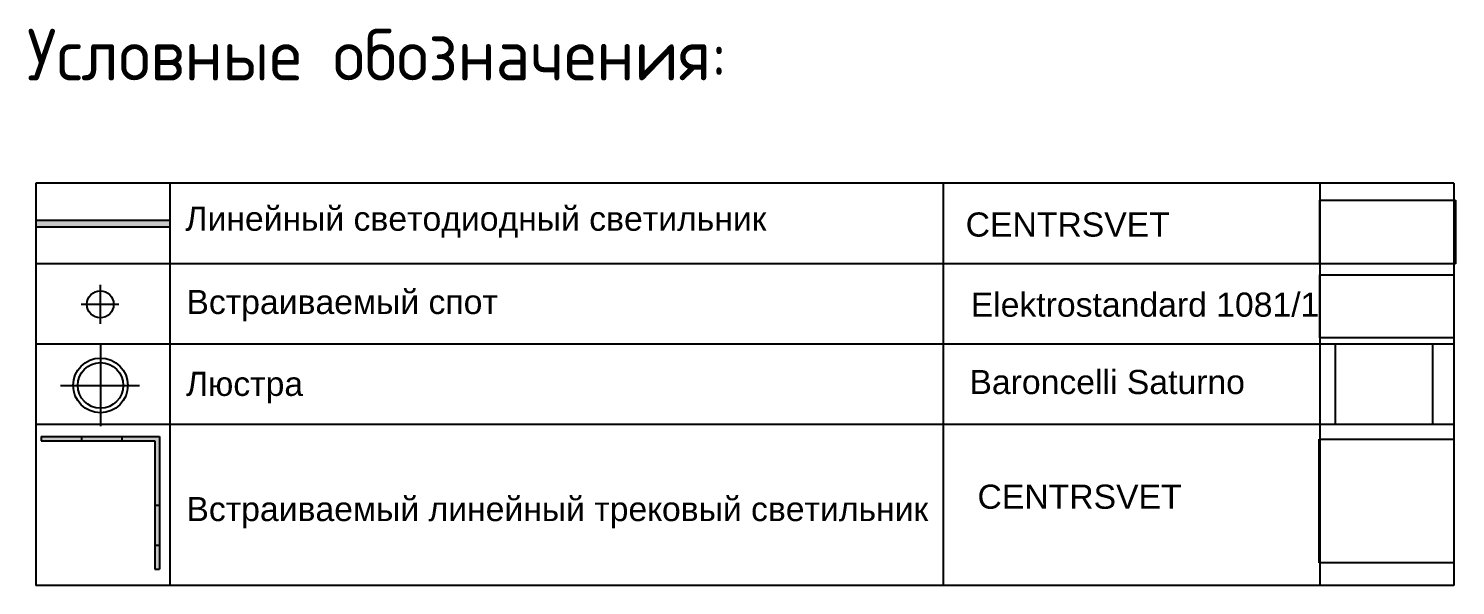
# Model space of a CAD drawing. Header units: millimetres. Extents: x -79936 to 190348, y -17907 to 78730.
# Drawn here: x 112568 to 123211, y 3035 to 7188 of the extents above; entities that cross this region are included whole.
import ezdxf

# ---------------------------------------------------------------- set-up
doc = ezdxf.new("R2010")
doc.units = ezdxf.units.MM
doc.header["$XCLIPFRAME"] = 2
doc.layers.add('Plan 1', color=7, linetype='Continuous')
doc.styles.add('gost', font='GOST Common.ttf')
doc.styles.get("Standard").update_dxf_attribs({"font": 'arial.ttf'})
picture_1 = doc.add_image_def('image4.png', size_in_pixel=(703, 329))
picture_2 = doc.add_image_def('image5.png', size_in_pixel=(213, 116))
picture_3 = doc.add_image_def('image6.png', size_in_pixel=(229, 190))
picture_4 = doc.add_image_def('image7.png', size_in_pixel=(540, 279))

msp = doc.modelspace()

# ---------------------------------------------------------------- hatches: boundary and pattern name
at = {"true_color": 0xffff38, "transparency": 33554687}
h = msp.add_hatch(color=2, dxfattribs=at)
h.dxf.hatch_style = 1
h.paths.add_polyline_path([(112622.045, 5758.875), (112622.045, 5708.875), (113622.045, 5708.875), (113622.045, 5758.875)])
at = {"transparency": 33554687}
h = msp.add_hatch(color=141, dxfattribs=at)
h.dxf.hatch_style = 1
h.paths.add_polyline_path([(112663.807, 4146.273), (112663.807, 4112.273), (112963.807, 4112.273), (112963.807, 4146.273)])
h.paths.add_polyline_path([(113263.807, 4146.273), (113263.807, 4112.273), (113510.335, 4112.273), (113510.335, 3634.585), (113544.335, 3634.585), (113544.335, 4146.273)])
h.paths.add_polyline_path([(113510.335, 3156.077), (113544.335, 3156.077), (113544.335, 3334.585), (113510.335, 3334.585)])
h = msp.add_hatch(color=5, dxfattribs=at)
h.dxf.hatch_style = 1
h.paths.add_polyline_path([(113263.807, 4146.273), (112963.807, 4146.273), (112963.807, 4112.273), (113263.807, 4112.273)])
h.paths.add_polyline_path([(113544.335, 3634.585), (113510.335, 3634.585), (113510.335, 3334.585), (113544.335, 3334.585)])

# ---------------------------------------------------------------- linework, layer by layer
at = {"color": 7}
for p, q in [((123198.98, 6034.585), (112622.045, 6034.585)), ((112622.045, 6034.585), (112622.045, 3034.585)), ((113622.045, 6034.585), (113622.045, 3034.585)), ((119391.258, 6034.585), (119391.258, 3034.585)), ((122198.98, 6034.585), (122198.98, 3034.585)), ((123198.98, 6034.585), (123198.98, 3034.585)), ((123211.12, 5434.585), (112622.045, 5434.585)), ((123198.98, 4834.585), (112622.045, 4834.585)), ((123198.98, 4234.585), (112622.045, 4234.585)), ((123198.98, 3034.585), (112622.045, 3034.585))]:
    msp.add_line(p, q, dxfattribs=at)
for points in [[(112622.045, 5758.875), (113622.045, 5758.875)], [(112622.045, 5708.875), (113622.045, 5708.875)], [(112663.807, 4146.273), (113544.335, 4146.273)], [(112663.807, 4146.273), (112663.807, 4112.273)], [(112663.807, 4112.273), (113510.335, 4112.273)], [(112963.807, 4146.273), (112963.807, 4112.273)], [(113263.807, 4146.273), (113263.807, 4112.273)], [(113510.335, 4112.273), (113510.335, 3156.077)], [(113544.335, 4146.273), (113544.335, 3675.765)], [(113544.335, 4146.273), (113544.335, 3156.077)], [(122198.98, 4125.793), (122198.98, 3203.274)], [(123198.98, 4125.793), (123198.98, 3203.274)], [(113510.335, 3634.585), (113544.335, 3634.585)], [(113510.335, 3334.585), (113544.335, 3334.585)], [(113510.335, 3156.077), (113544.335, 3156.077)]]:
    msp.add_lwpolyline(points)
at = {"color": 30}
for points in [[(113103.342, 5276.989), (113103.342, 4986.115)], [(112960.683, 5131.501), (113241.927, 5131.501)]]:
    msp.add_lwpolyline(points, dxfattribs=at)
at = {"color": 1}
for points in [[(113105.108, 4832.199), (113105.108, 4221.487)], [(112805.585, 4526.736), (113396.077, 4526.736)]]:
    msp.add_lwpolyline(points, dxfattribs=at)
at = {"color": 30}
msp.add_circle((113103.342, 5131.501), 100, dxfattribs=at)
at = {"color": 1}
for centre, radius in [((113105.073, 4527.064), 203.862), ((113105.108, 4526.736), 169.64)]:
    msp.add_circle(centre, radius, dxfattribs=at)

# ---------------------------------------------------------------- texts
at = {"color": 7}
for s, p in [('Линейный светодиодный светильник', (113738.272, 5680.265)), ('CENTRSVET', (119557.863, 5636.695)), ('Встраиваемый спот ', (113746.117, 5059.218)), ('Люстра ', (113742.28, 4448.369)), ('CENTRSVET', (119646.271, 3606.754)), ('Встраиваемый линейный трековый светильник ', (113746.117, 3514.81))]:
    msp.add_text(s, height=180, dxfattribs=at).set_placement(p)
at = {"char_height": 180, "attachment_point": 1}
for s, insert, width in [('Elektrostandard 1081/1', (119595.858, 5219.178), 2660.82606), ('Baroncelli Saturno', (119586.201, 4642.306), 2128.37722)]:
    msp.add_mtext(s, dxfattribs=dict(at, insert=insert, width=width))
at = {"layer": 'Plan 1', "insert": (112555.305, 7185.943), "char_height": 384.87481, "attachment_point": 1, "style": 'gost'}
msp.add_mtext_dynamic_manual_height_columns('Условные обозначения:', width=12549.72034, gutter_width=0.55, heights=[0], dxfattribs=at)

# ---------------------------------------------------------------- pictures from other files: only their frames are drawn
image = msp.add_image(picture_1, insert=(122198.98, 5434.585), size_in_units=(1012.14, 473.676))
image.dxf.flags = 7
image = msp.add_image(picture_2, insert=(122198.98, 4881.794), size_in_units=(1003.43, 546.469))
image.set_boundary_path([(-0.5, 16.0076), (211.77183, 115.5)])
image = msp.add_image(picture_3, insert=(122316.212, 4234.585), size_in_units=(724.575, 601.176))
image.dxf.flags = 7
at = {"color": 7, "true_color": 0xffffff}
image = msp.add_image(picture_4, insert=(120964.644, 3203.274), size_in_units=(2234.336, 1154.407), dxfattribs=at)
image.set_boundary_path([(296.8859, 55.5434), (539.5, 278.5)])

doc.saveas('drawing.dxf')
